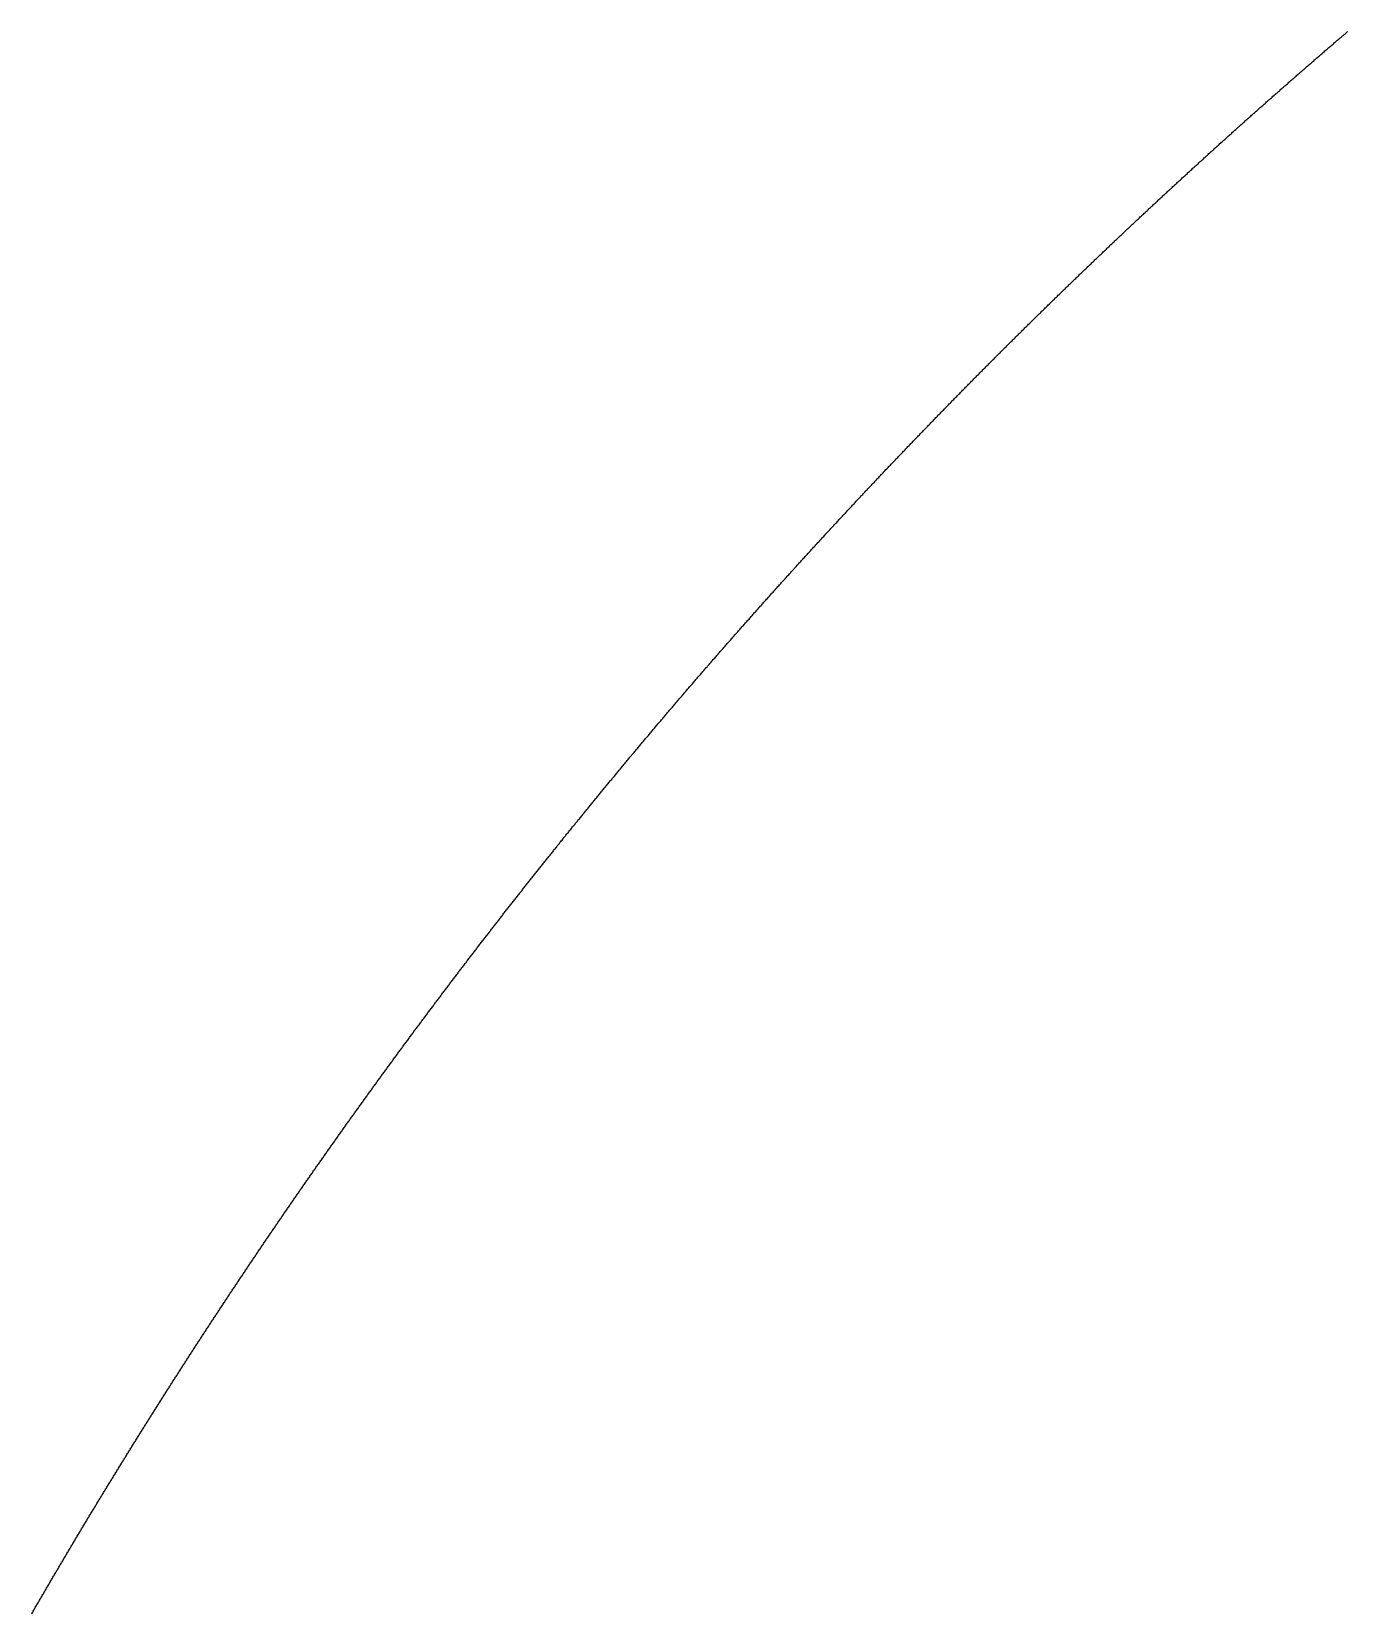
# Model space of a CAD drawing. Header units: metres. Extents: x -84 to 84, y -84 to 84.
# Drawn here: x -72.89 to -54.69, y 42.02 to 63.91 of the extents above; entities that cross this region are included whole.
import ezdxf

# ---------------------------------------------------------------- set-up
doc = ezdxf.new("R2010")
doc.units = ezdxf.units.M

msp = doc.modelspace()

# ---------------------------------------------------------------- linework, layer by layer
msp.add_lwpolyline([(-72.895, 42.013), (-72.888, 42.025), (-72.88, 42.038), (-72.873, 42.051), (-72.866, 42.064), (-72.858, 42.076), (-72.851, 42.089), (-72.844, 42.102), (-72.836, 42.114), (-72.829, 42.127), (-72.821, 42.14), (-72.814, 42.152), (-72.807, 42.165), (-72.799, 42.178), (-72.792, 42.191), (-72.785, 42.203), (-72.777, 42.216), (-72.77, 42.229), (-72.762, 42.241), (-72.755, 42.254), (-72.748, 42.267), (-72.74, 42.279), (-72.733, 42.292), (-72.726, 42.305), (-72.718, 42.318), (-72.711, 42.33), (-72.703, 42.343), (-72.696, 42.356), (-72.689, 42.368), (-72.681, 42.381), (-72.674, 42.394), (-72.666, 42.406), (-72.659, 42.419), (-72.652, 42.432), (-72.644, 42.444), (-72.637, 42.457), (-72.629, 42.47), (-72.622, 42.482), (-72.614, 42.495), (-72.607, 42.508), (-72.6, 42.52), (-72.592, 42.533), (-72.585, 42.546), (-72.577, 42.558), (-72.57, 42.571), (-72.562, 42.584), (-72.555, 42.596), (-72.547, 42.609), (-72.54, 42.622), (-72.533, 42.634), (-72.525, 42.647), (-72.518, 42.66), (-72.51, 42.672), (-72.503, 42.685), (-72.495, 42.698), (-72.488, 42.71), (-72.48, 42.723), (-72.473, 42.735), (-72.465, 42.748), (-72.458, 42.761), (-72.451, 42.773), (-72.443, 42.786), (-72.436, 42.799), (-72.428, 42.811), (-72.421, 42.824), (-72.413, 42.837), (-72.406, 42.849), (-72.398, 42.862), (-72.391, 42.874), (-72.383, 42.887), (-72.376, 42.9), (-72.368, 42.912), (-72.361, 42.925), (-72.353, 42.938), (-72.346, 42.95), (-72.338, 42.963), (-72.331, 42.975), (-72.323, 42.988), (-72.316, 43.001), (-72.308, 43.013), (-72.301, 43.026), (-72.293, 43.039), (-72.286, 43.051), (-72.278, 43.064), (-72.271, 43.076), (-72.263, 43.089), (-72.255, 43.102), (-72.248, 43.114), (-72.24, 43.127), (-72.233, 43.139), (-72.225, 43.152), (-72.218, 43.165), (-72.21, 43.177), (-72.203, 43.19), (-72.195, 43.202), (-72.188, 43.215), (-72.18, 43.228), (-72.173, 43.24), (-72.165, 43.253), (-72.157, 43.265), (-72.15, 43.278), (-72.142, 43.291), (-72.135, 43.303), (-72.127, 43.316), (-72.12, 43.328), (-72.112, 43.341), (-72.104, 43.353), (-72.097, 43.366), (-72.089, 43.379), (-72.082, 43.391), (-72.074, 43.404), (-72.067, 43.416), (-72.059, 43.429), (-72.051, 43.441), (-72.044, 43.454), (-72.036, 43.467), (-72.029, 43.479), (-72.021, 43.492), (-72.013, 43.504), (-72.006, 43.517), (-71.998, 43.529), (-71.991, 43.542), (-71.983, 43.555), (-71.975, 43.567), (-71.968, 43.58), (-71.96, 43.592), (-71.953, 43.605), (-71.945, 43.617), (-71.937, 43.63), (-71.93, 43.642), (-71.922, 43.655), (-71.914, 43.667), (-71.907, 43.68), (-71.899, 43.693), (-71.891, 43.705), (-71.884, 43.718), (-71.876, 43.73), (-71.869, 43.743), (-71.861, 43.755), (-71.853, 43.768), (-71.846, 43.78), (-71.838, 43.793), (-71.83, 43.805), (-71.823, 43.818), (-71.815, 43.83), (-71.807, 43.843), (-71.8, 43.856), (-71.792, 43.868), (-71.784, 43.881), (-71.777, 43.893), (-71.769, 43.906), (-71.761, 43.918), (-71.754, 43.931), (-71.746, 43.943), (-71.738, 43.956), (-71.731, 43.968), (-71.723, 43.981), (-71.715, 43.993), (-71.708, 44.006), (-71.7, 44.018), (-71.692, 44.031), (-71.685, 44.043), (-71.677, 44.056), (-71.669, 44.068), (-71.661, 44.081), (-71.654, 44.093), (-71.646, 44.106), (-71.638, 44.118), (-71.631, 44.131), (-71.623, 44.143), (-71.615, 44.156), (-71.607, 44.168), (-71.6, 44.181), (-71.592, 44.193), (-71.584, 44.206), (-71.577, 44.218), (-71.569, 44.231), (-71.561, 44.243), (-71.553, 44.256), (-71.546, 44.268), (-71.538, 44.281), (-71.53, 44.293), (-71.522, 44.306), (-71.515, 44.318), (-71.507, 44.331), (-71.499, 44.343), (-71.491, 44.355), (-71.484, 44.368), (-71.476, 44.38), (-71.468, 44.393), (-71.46, 44.405), (-71.453, 44.418), (-71.445, 44.43), (-71.437, 44.443), (-71.429, 44.455), (-71.422, 44.468), (-71.414, 44.48), (-71.406, 44.493), (-71.398, 44.505), (-71.391, 44.518), (-71.383, 44.53), (-71.375, 44.542), (-71.367, 44.555), (-71.359, 44.567), (-71.352, 44.58), (-71.344, 44.592), (-71.336, 44.605), (-71.328, 44.617), (-71.32, 44.63), (-71.313, 44.642), (-71.305, 44.654), (-71.297, 44.667), (-71.289, 44.679), (-71.281, 44.692), (-71.274, 44.704), (-71.266, 44.717), (-71.258, 44.729), (-71.25, 44.741), (-71.242, 44.754), (-71.235, 44.766), (-71.227, 44.779), (-71.219, 44.791), (-71.211, 44.804), (-71.203, 44.816), (-71.195, 44.828), (-71.188, 44.841), (-71.18, 44.853), (-71.172, 44.866), (-71.164, 44.878), (-71.156, 44.891), (-71.148, 44.903), (-71.141, 44.915), (-71.133, 44.928), (-71.125, 44.94), (-71.117, 44.953), (-71.109, 44.965), (-71.101, 44.977), (-71.093, 44.99), (-71.086, 45.002), (-71.078, 45.015), (-71.07, 45.027), (-71.062, 45.039), (-71.054, 45.052), (-71.046, 45.064), (-71.038, 45.077), (-71.031, 45.089), (-71.023, 45.101), (-71.015, 45.114), (-71.007, 45.126), (-70.999, 45.139), (-70.991, 45.151), (-70.983, 45.163), (-70.975, 45.176), (-70.967, 45.188), (-70.96, 45.2), (-70.952, 45.213), (-70.944, 45.225), (-70.936, 45.238), (-70.928, 45.25), (-70.92, 45.262), (-70.912, 45.275), (-70.904, 45.287), (-70.896, 45.299), (-70.888, 45.312), (-70.88, 45.324), (-70.873, 45.337), (-70.865, 45.349), (-70.857, 45.361), (-70.849, 45.374), (-70.841, 45.386), (-70.833, 45.398), (-70.825, 45.411), (-70.817, 45.423), (-70.809, 45.435), (-70.801, 45.448), (-70.793, 45.46), (-70.785, 45.472), (-70.777, 45.485), (-70.769, 45.497), (-70.761, 45.509), (-70.753, 45.522), (-70.746, 45.534), (-70.738, 45.547), (-70.73, 45.559), (-70.722, 45.571), (-70.714, 45.584), (-70.706, 45.596), (-70.698, 45.608), (-70.69, 45.621), (-70.682, 45.633), (-70.674, 45.645), (-70.666, 45.658), (-70.658, 45.67), (-70.65, 45.682), (-70.642, 45.695), (-70.634, 45.707), (-70.626, 45.719), (-70.618, 45.731), (-70.61, 45.744), (-70.602, 45.756), (-70.594, 45.768), (-70.586, 45.781), (-70.578, 45.793), (-70.57, 45.805), (-70.562, 45.818), (-70.554, 45.83), (-70.546, 45.842), (-70.538, 45.855), (-70.53, 45.867), (-70.522, 45.879), (-70.514, 45.892), (-70.506, 45.904), (-70.498, 45.916), (-70.49, 45.928), (-70.482, 45.941), (-70.474, 45.953), (-70.466, 45.965), (-70.458, 45.978), (-70.45, 45.99), (-70.442, 46.002), (-70.434, 46.014), (-70.426, 46.027), (-70.418, 46.039), (-70.41, 46.051), (-70.401, 46.064), (-70.393, 46.076), (-70.385, 46.088), (-70.377, 46.1), (-70.369, 46.113), (-70.361, 46.125), (-70.353, 46.137), (-70.345, 46.15), (-70.337, 46.162), (-70.329, 46.174), (-70.321, 46.186), (-70.313, 46.199), (-70.305, 46.211), (-70.297, 46.223), (-70.289, 46.235), (-70.281, 46.248), (-70.272, 46.26), (-70.264, 46.272), (-70.256, 46.284), (-70.248, 46.297), (-70.24, 46.309), (-70.232, 46.321), (-70.224, 46.333), (-70.216, 46.346), (-70.208, 46.358), (-70.2, 46.37), (-70.192, 46.382), (-70.183, 46.395), (-70.175, 46.407), (-70.167, 46.419), (-70.159, 46.431), (-70.151, 46.444), (-70.143, 46.456), (-70.135, 46.468), (-70.127, 46.48), (-70.119, 46.493), (-70.11, 46.505), (-70.102, 46.517), (-70.094, 46.529), (-70.086, 46.541), (-70.078, 46.554), (-70.07, 46.566), (-70.062, 46.578), (-70.053, 46.59), (-70.045, 46.603), (-70.037, 46.615), (-70.029, 46.627), (-70.021, 46.639), (-70.013, 46.651), (-70.005, 46.664), (-69.996, 46.676), (-69.988, 46.688), (-69.98, 46.7), (-69.972, 46.713), (-69.964, 46.725), (-69.956, 46.737), (-69.947, 46.749), (-69.939, 46.761), (-69.931, 46.774), (-69.923, 46.786), (-69.915, 46.798), (-69.907, 46.81), (-69.898, 46.822), (-69.89, 46.835), (-69.882, 46.847), (-69.874, 46.859), (-69.866, 46.871), (-69.858, 46.883), (-69.849, 46.895), (-69.841, 46.908), (-69.833, 46.92), (-69.825, 46.932), (-69.817, 46.944), (-69.808, 46.956), (-69.8, 46.969), (-69.792, 46.981), (-69.784, 46.993), (-69.776, 47.005), (-69.767, 47.017), (-69.759, 47.029), (-69.751, 47.042), (-69.743, 47.054), (-69.734, 47.066), (-69.726, 47.078), (-69.718, 47.09), (-69.71, 47.102), (-69.702, 47.115), (-69.693, 47.127), (-69.685, 47.139), (-69.677, 47.151), (-69.669, 47.163), (-69.66, 47.175), (-69.652, 47.188), (-69.644, 47.2), (-69.636, 47.212), (-69.627, 47.224), (-69.619, 47.236), (-69.611, 47.248), (-69.603, 47.26), (-69.594, 47.273), (-69.586, 47.285), (-69.578, 47.297), (-69.57, 47.309), (-69.561, 47.321), (-69.553, 47.333), (-69.545, 47.345), (-69.537, 47.357), (-69.528, 47.37), (-69.52, 47.382), (-69.512, 47.394), (-69.503, 47.406), (-69.495, 47.418), (-69.487, 47.43), (-69.479, 47.442), (-69.47, 47.454), (-69.462, 47.467), (-69.454, 47.479), (-69.445, 47.491), (-69.437, 47.503), (-69.429, 47.515), (-69.42, 47.527), (-69.412, 47.539), (-69.404, 47.551), (-69.396, 47.563), (-69.387, 47.576), (-69.379, 47.588), (-69.371, 47.6), (-69.362, 47.612), (-69.354, 47.624), (-69.346, 47.636), (-69.337, 47.648), (-69.329, 47.66), (-69.321, 47.672), (-69.312, 47.684), (-69.304, 47.697), (-69.296, 47.709), (-69.287, 47.721), (-69.279, 47.733), (-69.271, 47.745), (-69.262, 47.757), (-69.254, 47.769), (-69.246, 47.781), (-69.237, 47.793), (-69.229, 47.805), (-69.221, 47.817), (-69.212, 47.829), (-69.204, 47.842), (-69.196, 47.854), (-69.187, 47.866), (-69.179, 47.878), (-69.17, 47.89), (-69.162, 47.902), (-69.154, 47.914), (-69.145, 47.926), (-69.137, 47.938), (-69.129, 47.95), (-69.12, 47.962), (-69.112, 47.974), (-69.103, 47.986), (-69.095, 47.998), (-69.087, 48.01), (-69.078, 48.022), (-69.07, 48.035), (-69.062, 48.047), (-69.053, 48.059), (-69.045, 48.071), (-69.036, 48.083), (-69.028, 48.095), (-69.02, 48.107), (-69.011, 48.119), (-69.003, 48.131), (-68.994, 48.143), (-68.986, 48.155), (-68.977, 48.167), (-68.969, 48.179), (-68.961, 48.191), (-68.952, 48.203), (-68.944, 48.215), (-68.935, 48.227), (-68.927, 48.239), (-68.919, 48.251), (-68.91, 48.263), (-68.902, 48.275), (-68.893, 48.287), (-68.885, 48.299), (-68.876, 48.311), (-68.868, 48.323), (-68.859, 48.335), (-68.851, 48.347), (-68.843, 48.359), (-68.834, 48.371), (-68.826, 48.383), (-68.817, 48.395), (-68.809, 48.407), (-68.8, 48.419), (-68.792, 48.431), (-68.783, 48.443), (-68.775, 48.455), (-68.766, 48.467), (-68.758, 48.479), (-68.75, 48.491), (-68.741, 48.503), (-68.733, 48.515), (-68.724, 48.527), (-68.716, 48.539), (-68.707, 48.551), (-68.699, 48.563), (-68.69, 48.575), (-68.682, 48.587), (-68.673, 48.599), (-68.665, 48.611), (-68.656, 48.623), (-68.648, 48.635), (-68.639, 48.647), (-68.631, 48.659), (-68.622, 48.671), (-68.614, 48.683), (-68.605, 48.695), (-68.597, 48.707), (-68.588, 48.719), (-68.58, 48.731), (-68.571, 48.743), (-68.563, 48.755), (-68.554, 48.767), (-68.546, 48.779), (-68.537, 48.791), (-68.529, 48.803), (-68.52, 48.815), (-68.512, 48.827), (-68.503, 48.838), (-68.494, 48.85), (-68.486, 48.862), (-68.477, 48.874), (-68.469, 48.886), (-68.46, 48.898), (-68.452, 48.91), (-68.443, 48.922), (-68.435, 48.934), (-68.426, 48.946), (-68.418, 48.958), (-68.409, 48.97), (-68.4, 48.982), (-68.392, 48.994), (-68.383, 49.006), (-68.375, 49.018), (-68.366, 49.029), (-68.358, 49.041), (-68.349, 49.053), (-68.341, 49.065), (-68.332, 49.077), (-68.323, 49.089), (-68.315, 49.101), (-68.306, 49.113), (-68.298, 49.125), (-68.289, 49.137), (-68.28, 49.149), (-68.272, 49.161), (-68.263, 49.172), (-68.255, 49.184), (-68.246, 49.196), (-68.238, 49.208), (-68.229, 49.22), (-68.22, 49.232), (-68.212, 49.244), (-68.203, 49.256), (-68.195, 49.268), (-68.186, 49.28), (-68.177, 49.292), (-68.169, 49.303), (-68.16, 49.315), (-68.151, 49.327), (-68.143, 49.339), (-68.134, 49.351), (-68.126, 49.363), (-68.117, 49.375), (-68.108, 49.387), (-68.1, 49.398), (-68.091, 49.41), (-68.082, 49.422), (-68.074, 49.434), (-68.065, 49.446), (-68.057, 49.458), (-68.048, 49.47), (-68.039, 49.482), (-68.031, 49.493), (-68.022, 49.505), (-68.013, 49.517), (-68.005, 49.529), (-67.996, 49.541), (-67.987, 49.553), (-67.979, 49.565), (-67.97, 49.577), (-67.961, 49.588), (-67.953, 49.6), (-67.944, 49.612), (-67.935, 49.624), (-67.927, 49.636), (-67.918, 49.648), (-67.909, 49.659), (-67.901, 49.671), (-67.892, 49.683), (-67.883, 49.695), (-67.875, 49.707), (-67.866, 49.719), (-67.857, 49.731), (-67.849, 49.742), (-67.84, 49.754), (-67.831, 49.766), (-67.823, 49.778), (-67.814, 49.79), (-67.805, 49.802), (-67.796, 49.813), (-67.788, 49.825), (-67.779, 49.837), (-67.77, 49.849), (-67.762, 49.861), (-67.753, 49.872), (-67.744, 49.884), (-67.736, 49.896), (-67.727, 49.908), (-67.718, 49.92), (-67.709, 49.932), (-67.701, 49.943), (-67.692, 49.955), (-67.683, 49.967), (-67.674, 49.979), (-67.666, 49.991), (-67.657, 50.002), (-67.648, 50.014), (-67.64, 50.026), (-67.631, 50.038), (-67.622, 50.05), (-67.613, 50.061), (-67.605, 50.073), (-67.596, 50.085), (-67.587, 50.097), (-67.578, 50.109), (-67.57, 50.12), (-67.561, 50.132), (-67.552, 50.144), (-67.543, 50.156), (-67.534, 50.167), (-67.526, 50.179), (-67.517, 50.191), (-67.508, 50.203), (-67.499, 50.215), (-67.491, 50.226), (-67.482, 50.238), (-67.473, 50.25), (-67.464, 50.262), (-67.456, 50.273), (-67.447, 50.285), (-67.438, 50.297), (-67.429, 50.309), (-67.42, 50.32), (-67.412, 50.332), (-67.403, 50.344), (-67.394, 50.356), (-67.385, 50.368), (-67.376, 50.379), (-67.368, 50.391), (-67.359, 50.403), (-67.35, 50.415), (-67.341, 50.426), (-67.332, 50.438), (-67.324, 50.45), (-67.315, 50.461), (-67.306, 50.473), (-67.297, 50.485), (-67.288, 50.497), (-67.28, 50.508), (-67.271, 50.52), (-67.262, 50.532), (-67.253, 50.544), (-67.244, 50.555), (-67.235, 50.567), (-67.227, 50.579), (-67.218, 50.591), (-67.209, 50.602), (-67.2, 50.614), (-67.191, 50.626), (-67.182, 50.637), (-67.173, 50.649), (-67.165, 50.661), (-67.156, 50.673), (-67.147, 50.684), (-67.138, 50.696), (-67.129, 50.708), (-67.12, 50.719), (-67.112, 50.731), (-67.103, 50.743), (-67.094, 50.755), (-67.085, 50.766), (-67.076, 50.778), (-67.067, 50.79), (-67.058, 50.801), (-67.049, 50.813), (-67.041, 50.825), (-67.032, 50.836), (-67.023, 50.848), (-67.014, 50.86), (-67.005, 50.872), (-66.996, 50.883), (-66.987, 50.895), (-66.978, 50.907), (-66.969, 50.918), (-66.961, 50.93), (-66.952, 50.942), (-66.943, 50.953), (-66.934, 50.965), (-66.925, 50.977), (-66.916, 50.988), (-66.907, 51), (-66.898, 51.012), (-66.889, 51.023), (-66.88, 51.035), (-66.872, 51.047), (-66.863, 51.058), (-66.854, 51.07), (-66.845, 51.082), (-66.836, 51.093), (-66.827, 51.105), (-66.818, 51.117), (-66.809, 51.128), (-66.8, 51.14), (-66.791, 51.152), (-66.782, 51.163), (-66.773, 51.175), (-66.764, 51.187), (-66.755, 51.198), (-66.746, 51.21), (-66.738, 51.221), (-66.729, 51.233), (-66.72, 51.245), (-66.711, 51.256), (-66.702, 51.268), (-66.693, 51.28), (-66.684, 51.291), (-66.675, 51.303), (-66.666, 51.315), (-66.657, 51.326), (-66.648, 51.338), (-66.639, 51.349), (-66.63, 51.361), (-66.621, 51.373), (-66.612, 51.384), (-66.603, 51.396), (-66.594, 51.408), (-66.585, 51.419), (-66.576, 51.431), (-66.567, 51.442), (-66.558, 51.454), (-66.549, 51.466), (-66.54, 51.477), (-66.531, 51.489), (-66.522, 51.5), (-66.513, 51.512), (-66.504, 51.524), (-66.495, 51.535), (-66.486, 51.547), (-66.477, 51.558), (-66.468, 51.57), (-66.459, 51.582), (-66.45, 51.593), (-66.441, 51.605), (-66.432, 51.616), (-66.423, 51.628), (-66.414, 51.64), (-66.405, 51.651), (-66.396, 51.663), (-66.387, 51.674), (-66.378, 51.686), (-66.369, 51.697), (-66.36, 51.709), (-66.351, 51.721), (-66.342, 51.732), (-66.333, 51.744), (-66.324, 51.755), (-66.315, 51.767), (-66.306, 51.778), (-66.297, 51.79), (-66.288, 51.802), (-66.279, 51.813), (-66.27, 51.825), (-66.261, 51.836), (-66.251, 51.848), (-66.242, 51.859), (-66.233, 51.871), (-66.224, 51.883), (-66.215, 51.894), (-66.206, 51.906), (-66.197, 51.917), (-66.188, 51.929), (-66.179, 51.94), (-66.17, 51.952), (-66.161, 51.963), (-66.152, 51.975), (-66.143, 51.986), (-66.134, 51.998), (-66.124, 52.009), (-66.115, 52.021), (-66.106, 52.033), (-66.097, 52.044), (-66.088, 52.056), (-66.079, 52.067), (-66.07, 52.079), (-66.061, 52.09), (-66.052, 52.102), (-66.043, 52.113), (-66.034, 52.125), (-66.024, 52.136), (-66.015, 52.148), (-66.006, 52.159), (-65.997, 52.171), (-65.988, 52.182), (-65.979, 52.194), (-65.97, 52.205), (-65.961, 52.217), (-65.951, 52.228), (-65.942, 52.24), (-65.933, 52.251), (-65.924, 52.263), (-65.915, 52.274), (-65.906, 52.286), (-65.897, 52.297), (-65.888, 52.309), (-65.878, 52.32), (-65.869, 52.332), (-65.86, 52.343), (-65.851, 52.355), (-65.842, 52.366), (-65.833, 52.378), (-65.824, 52.389), (-65.814, 52.401), (-65.805, 52.412), (-65.796, 52.424), (-65.787, 52.435), (-65.778, 52.447), (-65.769, 52.458), (-65.759, 52.47), (-65.75, 52.481), (-65.741, 52.493), (-65.732, 52.504), (-65.723, 52.515), (-65.714, 52.527), (-65.704, 52.538), (-65.695, 52.55), (-65.686, 52.561), (-65.677, 52.573), (-65.668, 52.584), (-65.659, 52.596), (-65.649, 52.607), (-65.64, 52.619), (-65.631, 52.63), (-65.622, 52.641), (-65.613, 52.653), (-65.603, 52.664), (-65.594, 52.676), (-65.585, 52.687), (-65.576, 52.699), (-65.567, 52.71), (-65.557, 52.722), (-65.548, 52.733), (-65.539, 52.744), (-65.53, 52.756), (-65.521, 52.767), (-65.511, 52.779), (-65.502, 52.79), (-65.493, 52.802), (-65.484, 52.813), (-65.474, 52.824), (-65.465, 52.836), (-65.456, 52.847), (-65.447, 52.859), (-65.437, 52.87), (-65.428, 52.882), (-65.419, 52.893), (-65.41, 52.904), (-65.401, 52.916), (-65.391, 52.927), (-65.382, 52.939), (-65.373, 52.95), (-65.364, 52.961), (-65.354, 52.973), (-65.345, 52.984), (-65.336, 52.996), (-65.327, 53.007), (-65.317, 53.018), (-65.308, 53.03), (-65.299, 53.041), (-65.289, 53.053), (-65.28, 53.064), (-65.271, 53.075), (-65.262, 53.087), (-65.252, 53.098), (-65.243, 53.109), (-65.234, 53.121), (-65.225, 53.132), (-65.215, 53.144), (-65.206, 53.155), (-65.197, 53.166), (-65.187, 53.178), (-65.178, 53.189), (-65.169, 53.2), (-65.16, 53.212), (-65.15, 53.223), (-65.141, 53.235), (-65.132, 53.246), (-65.122, 53.257), (-65.113, 53.269), (-65.104, 53.28), (-65.094, 53.291), (-65.085, 53.303), (-65.076, 53.314), (-65.067, 53.325), (-65.057, 53.337), (-65.048, 53.348), (-65.039, 53.359), (-65.029, 53.371), (-65.02, 53.382), (-65.011, 53.393), (-65.001, 53.405), (-64.992, 53.416), (-64.983, 53.427), (-64.973, 53.439), (-64.964, 53.45), (-64.955, 53.461), (-64.945, 53.473), (-64.936, 53.484), (-64.927, 53.495), (-64.917, 53.507), (-64.908, 53.518), (-64.899, 53.529), (-64.889, 53.541), (-64.88, 53.552), (-64.87, 53.563), (-64.861, 53.575), (-64.852, 53.586), (-64.842, 53.597), (-64.833, 53.609), (-64.824, 53.62), (-64.814, 53.631), (-64.805, 53.643), (-64.796, 53.654), (-64.786, 53.665), (-64.777, 53.676), (-64.767, 53.688), (-64.758, 53.699), (-64.749, 53.71), (-64.739, 53.722), (-64.73, 53.733), (-64.721, 53.744), (-64.711, 53.755), (-64.702, 53.767), (-64.692, 53.778), (-64.683, 53.789), (-64.674, 53.801), (-64.664, 53.812), (-64.655, 53.823), (-64.645, 53.834), (-64.636, 53.846), (-64.627, 53.857), (-64.617, 53.868), (-64.608, 53.88), (-64.598, 53.891), (-64.589, 53.902), (-64.58, 53.913), (-64.57, 53.925), (-64.561, 53.936), (-64.551, 53.947), (-64.542, 53.958), (-64.532, 53.97), (-64.523, 53.981), (-64.514, 53.992), (-64.504, 54.003), (-64.495, 54.015), (-64.485, 54.026), (-64.476, 54.037), (-64.466, 54.048), (-64.457, 54.06), (-64.448, 54.071), (-64.438, 54.082), (-64.429, 54.093), (-64.419, 54.105), (-64.41, 54.116), (-64.4, 54.127), (-64.391, 54.138), (-64.381, 54.15), (-64.372, 54.161), (-64.362, 54.172), (-64.353, 54.183), (-64.344, 54.194), (-64.334, 54.206), (-64.325, 54.217), (-64.315, 54.228), (-64.306, 54.239), (-64.296, 54.251), (-64.287, 54.262), (-64.277, 54.273), (-64.268, 54.284), (-64.258, 54.295), (-64.249, 54.307), (-64.239, 54.318), (-64.23, 54.329), (-64.22, 54.34), (-64.211, 54.351), (-64.201, 54.363), (-64.192, 54.374), (-64.182, 54.385), (-64.173, 54.396), (-64.163, 54.407), (-64.154, 54.419), (-64.144, 54.43), (-64.135, 54.441), (-64.125, 54.452), (-64.116, 54.463), (-64.106, 54.475), (-64.097, 54.486), (-64.087, 54.497), (-64.078, 54.508), (-64.068, 54.519), (-64.059, 54.53), (-64.049, 54.542), (-64.04, 54.553), (-64.03, 54.564), (-64.021, 54.575), (-64.011, 54.586), (-64.001, 54.597), (-63.992, 54.609), (-63.982, 54.62), (-63.973, 54.631), (-63.963, 54.642), (-63.954, 54.653), (-63.944, 54.664), (-63.935, 54.676), (-63.925, 54.687), (-63.916, 54.698), (-63.906, 54.709), (-63.896, 54.72), (-63.887, 54.731), (-63.877, 54.742), (-63.868, 54.754), (-63.858, 54.765), (-63.849, 54.776), (-63.839, 54.787), (-63.83, 54.798), (-63.82, 54.809), (-63.81, 54.82), (-63.801, 54.831), (-63.791, 54.843), (-63.782, 54.854), (-63.772, 54.865), (-63.762, 54.876), (-63.753, 54.887), (-63.743, 54.898), (-63.734, 54.909), (-63.724, 54.92), (-63.715, 54.932), (-63.705, 54.943), (-63.695, 54.954), (-63.686, 54.965), (-63.676, 54.976), (-63.667, 54.987), (-63.657, 54.998), (-63.647, 55.009), (-63.638, 55.02), (-63.628, 55.032), (-63.618, 55.043), (-63.609, 55.054), (-63.599, 55.065), (-63.59, 55.076), (-63.58, 55.087), (-63.57, 55.098), (-63.561, 55.109), (-63.551, 55.12), (-63.542, 55.131), (-63.532, 55.142), (-63.522, 55.154), (-63.513, 55.165), (-63.503, 55.176), (-63.493, 55.187), (-63.484, 55.198), (-63.474, 55.209), (-63.464, 55.22), (-63.455, 55.231), (-63.445, 55.242), (-63.435, 55.253), (-63.426, 55.264), (-63.416, 55.275), (-63.407, 55.286), (-63.397, 55.297), (-63.387, 55.308), (-63.378, 55.32), (-63.368, 55.331), (-63.358, 55.342), (-63.349, 55.353), (-63.339, 55.364), (-63.329, 55.375), (-63.32, 55.386), (-63.31, 55.397), (-63.3, 55.408), (-63.291, 55.419), (-63.281, 55.43), (-63.271, 55.441), (-63.261, 55.452), (-63.252, 55.463), (-63.242, 55.474), (-63.232, 55.485), (-63.223, 55.496), (-63.213, 55.507), (-63.203, 55.518), (-63.194, 55.529), (-63.184, 55.54), (-63.174, 55.551), (-63.165, 55.562), (-63.155, 55.573), (-63.145, 55.584), (-63.135, 55.595), (-63.126, 55.606), (-63.116, 55.617), (-63.106, 55.628), (-63.097, 55.639), (-63.087, 55.65), (-63.077, 55.661), (-63.067, 55.672), (-63.058, 55.683), (-63.048, 55.694), (-63.038, 55.705), (-63.028, 55.716), (-63.019, 55.727), (-63.009, 55.738), (-62.999, 55.749), (-62.99, 55.76), (-62.98, 55.771), (-62.97, 55.782), (-62.96, 55.793), (-62.951, 55.804), (-62.941, 55.815), (-62.931, 55.826), (-62.921, 55.837), (-62.912, 55.848), (-62.902, 55.859), (-62.892, 55.87), (-62.882, 55.881), (-62.873, 55.892), (-62.863, 55.903), (-62.853, 55.914), (-62.843, 55.925), (-62.833, 55.936), (-62.824, 55.947), (-62.814, 55.958), (-62.804, 55.969), (-62.794, 55.98), (-62.785, 55.991), (-62.775, 56.002), (-62.765, 56.013), (-62.755, 56.024), (-62.745, 56.035), (-62.736, 56.045), (-62.726, 56.056), (-62.716, 56.067), (-62.706, 56.078), (-62.697, 56.089), (-62.687, 56.1), (-62.677, 56.111), (-62.667, 56.122), (-62.657, 56.133), (-62.648, 56.144), (-62.638, 56.155), (-62.628, 56.166), (-62.618, 56.177), (-62.608, 56.188), (-62.598, 56.198), (-62.589, 56.209), (-62.579, 56.22), (-62.569, 56.231), (-62.559, 56.242), (-62.549, 56.253), (-62.54, 56.264), (-62.53, 56.275), (-62.52, 56.286), (-62.51, 56.297), (-62.5, 56.308), (-62.49, 56.318), (-62.481, 56.329), (-62.471, 56.34), (-62.461, 56.351), (-62.451, 56.362), (-62.441, 56.373), (-62.431, 56.384), (-62.421, 56.395), (-62.412, 56.406), (-62.402, 56.417), (-62.392, 56.427), (-62.382, 56.438), (-62.372, 56.449), (-62.362, 56.46), (-62.352, 56.471), (-62.343, 56.482), (-62.333, 56.493), (-62.323, 56.504), (-62.313, 56.514), (-62.303, 56.525), (-62.293, 56.536), (-62.283, 56.547), (-62.274, 56.558), (-62.264, 56.569), (-62.254, 56.58), (-62.244, 56.59), (-62.234, 56.601), (-62.224, 56.612), (-62.214, 56.623), (-62.204, 56.634), (-62.194, 56.645), (-62.185, 56.656), (-62.175, 56.666), (-62.165, 56.677), (-62.155, 56.688), (-62.145, 56.699), (-62.135, 56.71), (-62.125, 56.721), (-62.115, 56.731), (-62.105, 56.742), (-62.095, 56.753), (-62.086, 56.764), (-62.076, 56.775), (-62.066, 56.786), (-62.056, 56.796), (-62.046, 56.807), (-62.036, 56.818), (-62.026, 56.829), (-62.016, 56.84), (-62.006, 56.851), (-61.996, 56.861), (-61.986, 56.872), (-61.976, 56.883), (-61.966, 56.894), (-61.956, 56.905), (-61.947, 56.915), (-61.937, 56.926), (-61.927, 56.937), (-61.917, 56.948), (-61.907, 56.959), (-61.897, 56.969), (-61.887, 56.98), (-61.877, 56.991), (-61.867, 57.002), (-61.857, 57.013), (-61.847, 57.023), (-61.837, 57.034), (-61.827, 57.045), (-61.817, 57.056), (-61.807, 57.066), (-61.797, 57.077), (-61.787, 57.088), (-61.777, 57.099), (-61.767, 57.11), (-61.757, 57.12), (-61.747, 57.131), (-61.737, 57.142), (-61.727, 57.153), (-61.717, 57.163), (-61.707, 57.174), (-61.697, 57.185), (-61.687, 57.196), (-61.677, 57.206), (-61.667, 57.217), (-61.657, 57.228), (-61.647, 57.239), (-61.637, 57.249), (-61.627, 57.26), (-61.617, 57.271), (-61.607, 57.282), (-61.597, 57.292), (-61.587, 57.303), (-61.577, 57.314), (-61.567, 57.325), (-61.557, 57.335), (-61.547, 57.346), (-61.537, 57.357), (-61.527, 57.368), (-61.517, 57.378), (-61.507, 57.389), (-61.497, 57.4), (-61.487, 57.411), (-61.477, 57.421), (-61.467, 57.432), (-61.457, 57.443), (-61.447, 57.453), (-61.437, 57.464), (-61.427, 57.475), (-61.417, 57.486), (-61.407, 57.496), (-61.397, 57.507), (-61.387, 57.518), (-61.377, 57.528), (-61.367, 57.539), (-61.357, 57.55), (-61.347, 57.561), (-61.337, 57.571), (-61.327, 57.582), (-61.317, 57.593), (-61.307, 57.603), (-61.296, 57.614), (-61.286, 57.625), (-61.276, 57.635), (-61.266, 57.646), (-61.256, 57.657), (-61.246, 57.667), (-61.236, 57.678), (-61.226, 57.689), (-61.216, 57.699), (-61.206, 57.71), (-61.196, 57.721), (-61.186, 57.732), (-61.176, 57.742), (-61.165, 57.753), (-61.155, 57.764), (-61.145, 57.774), (-61.135, 57.785), (-61.125, 57.796), (-61.115, 57.806), (-61.105, 57.817), (-61.095, 57.827), (-61.085, 57.838), (-61.075, 57.849), (-61.065, 57.859), (-61.054, 57.87), (-61.044, 57.881), (-61.034, 57.891), (-61.024, 57.902), (-61.014, 57.913), (-61.004, 57.923), (-60.994, 57.934), (-60.984, 57.945), (-60.974, 57.955), (-60.963, 57.966), (-60.953, 57.976), (-60.943, 57.987), (-60.933, 57.998), (-60.923, 58.008), (-60.913, 58.019), (-60.903, 58.03), (-60.892, 58.04), (-60.882, 58.051), (-60.872, 58.061), (-60.862, 58.072), (-60.852, 58.083), (-60.842, 58.093), (-60.832, 58.104), (-60.821, 58.115), (-60.811, 58.125), (-60.801, 58.136), (-60.791, 58.146), (-60.781, 58.157), (-60.771, 58.168), (-60.761, 58.178), (-60.75, 58.189), (-60.74, 58.199), (-60.73, 58.21), (-60.72, 58.221), (-60.71, 58.231), (-60.7, 58.242), (-60.689, 58.252), (-60.679, 58.263), (-60.669, 58.273), (-60.659, 58.284), (-60.649, 58.295), (-60.639, 58.305), (-60.628, 58.316), (-60.618, 58.326), (-60.608, 58.337), (-60.598, 58.348), (-60.588, 58.358), (-60.577, 58.369), (-60.567, 58.379), (-60.557, 58.39), (-60.547, 58.4), (-60.537, 58.411), (-60.526, 58.421), (-60.516, 58.432), (-60.506, 58.443), (-60.496, 58.453), (-60.486, 58.464), (-60.475, 58.474), (-60.465, 58.485), (-60.455, 58.495), (-60.445, 58.506), (-60.434, 58.516), (-60.424, 58.527), (-60.414, 58.537), (-60.404, 58.548), (-60.394, 58.559), (-60.383, 58.569), (-60.373, 58.58), (-60.363, 58.59), (-60.353, 58.601), (-60.342, 58.611), (-60.332, 58.622), (-60.322, 58.632), (-60.312, 58.643), (-60.301, 58.653), (-60.291, 58.664), (-60.281, 58.674), (-60.271, 58.685), (-60.26, 58.695), (-60.25, 58.706), (-60.24, 58.716), (-60.23, 58.727), (-60.219, 58.737), (-60.209, 58.748), (-60.199, 58.758), (-60.189, 58.769), (-60.178, 58.779), (-60.168, 58.79), (-60.158, 58.8), (-60.148, 58.811), (-60.137, 58.821), (-60.127, 58.832), (-60.117, 58.842), (-60.107, 58.853), (-60.096, 58.863), (-60.086, 58.874), (-60.076, 58.884), (-60.065, 58.895), (-60.055, 58.905), (-60.045, 58.916), (-60.035, 58.926), (-60.024, 58.937), (-60.014, 58.947), (-60.004, 58.958), (-59.993, 58.968), (-59.983, 58.978), (-59.973, 58.989), (-59.962, 58.999), (-59.952, 59.01), (-59.942, 59.02), (-59.932, 59.031), (-59.921, 59.041), (-59.911, 59.052), (-59.901, 59.062), (-59.89, 59.073), (-59.88, 59.083), (-59.87, 59.093), (-59.859, 59.104), (-59.849, 59.114), (-59.839, 59.125), (-59.828, 59.135), (-59.818, 59.146), (-59.808, 59.156), (-59.797, 59.166), (-59.787, 59.177), (-59.777, 59.187), (-59.766, 59.198), (-59.756, 59.208), (-59.746, 59.219), (-59.735, 59.229), (-59.725, 59.239), (-59.715, 59.25), (-59.704, 59.26), (-59.694, 59.271), (-59.684, 59.281), (-59.673, 59.291), (-59.663, 59.302), (-59.653, 59.312), (-59.642, 59.323), (-59.632, 59.333), (-59.621, 59.344), (-59.611, 59.354), (-59.601, 59.364), (-59.59, 59.375), (-59.58, 59.385), (-59.57, 59.395), (-59.559, 59.406), (-59.549, 59.416), (-59.538, 59.427), (-59.528, 59.437), (-59.518, 59.447), (-59.507, 59.458), (-59.497, 59.468), (-59.487, 59.479), (-59.476, 59.489), (-59.466, 59.499), (-59.455, 59.51), (-59.445, 59.52), (-59.435, 59.53), (-59.424, 59.541), (-59.414, 59.551), (-59.403, 59.561), (-59.393, 59.572), (-59.383, 59.582), (-59.372, 59.593), (-59.362, 59.603), (-59.351, 59.613), (-59.341, 59.624), (-59.331, 59.634), (-59.32, 59.644), (-59.31, 59.655), (-59.299, 59.665), (-59.289, 59.675), (-59.278, 59.686), (-59.268, 59.696), (-59.258, 59.706), (-59.247, 59.717), (-59.237, 59.727), (-59.226, 59.737), (-59.216, 59.748), (-59.205, 59.758), (-59.195, 59.768), (-59.185, 59.779), (-59.174, 59.789), (-59.164, 59.799), (-59.153, 59.81), (-59.143, 59.82), (-59.132, 59.83), (-59.122, 59.841), (-59.111, 59.851), (-59.101, 59.861), (-59.091, 59.871), (-59.08, 59.882), (-59.07, 59.892), (-59.059, 59.902), (-59.049, 59.913), (-59.038, 59.923), (-59.028, 59.933), (-59.017, 59.944), (-59.007, 59.954), (-58.996, 59.964), (-58.986, 59.974), (-58.975, 59.985), (-58.965, 59.995), (-58.954, 60.005), (-58.944, 60.016), (-58.934, 60.026), (-58.923, 60.036), (-58.913, 60.046), (-58.902, 60.057), (-58.892, 60.067), (-58.881, 60.077), (-58.871, 60.088), (-58.86, 60.098), (-58.85, 60.108), (-58.839, 60.118), (-58.829, 60.129), (-58.818, 60.139), (-58.808, 60.149), (-58.797, 60.159), (-58.787, 60.17), (-58.776, 60.18), (-58.766, 60.19), (-58.755, 60.2), (-58.745, 60.211), (-58.734, 60.221), (-58.724, 60.231), (-58.713, 60.241), (-58.702, 60.252), (-58.692, 60.262), (-58.681, 60.272), (-58.671, 60.282), (-58.66, 60.292), (-58.65, 60.303), (-58.639, 60.313), (-58.629, 60.323), (-58.618, 60.333), (-58.608, 60.344), (-58.597, 60.354), (-58.587, 60.364), (-58.576, 60.374), (-58.566, 60.385), (-58.555, 60.395), (-58.544, 60.405), (-58.534, 60.415), (-58.523, 60.425), (-58.513, 60.436), (-58.502, 60.446), (-58.492, 60.456), (-58.481, 60.466), (-58.471, 60.476), (-58.46, 60.487), (-58.449, 60.497), (-58.439, 60.507), (-58.428, 60.517), (-58.418, 60.527), (-58.407, 60.538), (-58.397, 60.548), (-58.386, 60.558), (-58.375, 60.568), (-58.365, 60.578), (-58.354, 60.588), (-58.344, 60.599), (-58.333, 60.609), (-58.323, 60.619), (-58.312, 60.629), (-58.301, 60.639), (-58.291, 60.649), (-58.28, 60.66), (-58.27, 60.67), (-58.259, 60.68), (-58.248, 60.69), (-58.238, 60.7), (-58.227, 60.71), (-58.217, 60.721), (-58.206, 60.731), (-58.195, 60.741), (-58.185, 60.751), (-58.174, 60.761), (-58.164, 60.771), (-58.153, 60.781), (-58.142, 60.792), (-58.132, 60.802), (-58.121, 60.812), (-58.11, 60.822), (-58.1, 60.832), (-58.089, 60.842), (-58.079, 60.852), (-58.068, 60.863), (-58.057, 60.873), (-58.047, 60.883), (-58.036, 60.893), (-58.025, 60.903), (-58.015, 60.913), (-58.004, 60.923), (-57.993, 60.933), (-57.983, 60.943), (-57.972, 60.954), (-57.962, 60.964), (-57.951, 60.974), (-57.94, 60.984), (-57.93, 60.994), (-57.919, 61.004), (-57.908, 61.014), (-57.898, 61.024), (-57.887, 61.034), (-57.876, 61.045), (-57.866, 61.055), (-57.855, 61.065), (-57.844, 61.075), (-57.834, 61.085), (-57.823, 61.095), (-57.812, 61.105), (-57.802, 61.115), (-57.791, 61.125), (-57.78, 61.135), (-57.77, 61.145), (-57.759, 61.155), (-57.748, 61.166), (-57.738, 61.176), (-57.727, 61.186), (-57.716, 61.196), (-57.706, 61.206), (-57.695, 61.216), (-57.684, 61.226), (-57.673, 61.236), (-57.663, 61.246), (-57.652, 61.256), (-57.641, 61.266), (-57.631, 61.276), (-57.62, 61.286), (-57.609, 61.296), (-57.599, 61.306), (-57.588, 61.316), (-57.577, 61.326), (-57.566, 61.336), (-57.556, 61.347), (-57.545, 61.357), (-57.534, 61.367), (-57.524, 61.377), (-57.513, 61.387), (-57.502, 61.397), (-57.491, 61.407), (-57.481, 61.417), (-57.47, 61.427), (-57.459, 61.437), (-57.449, 61.447), (-57.438, 61.457), (-57.427, 61.467), (-57.416, 61.477), (-57.406, 61.487), (-57.395, 61.497), (-57.384, 61.507), (-57.373, 61.517), (-57.363, 61.527), (-57.352, 61.537), (-57.341, 61.547), (-57.33, 61.557), (-57.32, 61.567), (-57.309, 61.577), (-57.298, 61.587), (-57.287, 61.597), (-57.277, 61.607), (-57.266, 61.617), (-57.255, 61.627), (-57.244, 61.637), (-57.234, 61.647), (-57.223, 61.657), (-57.212, 61.667), (-57.201, 61.677), (-57.19, 61.687), (-57.18, 61.697), (-57.169, 61.707), (-57.158, 61.717), (-57.147, 61.727), (-57.137, 61.737), (-57.126, 61.747), (-57.115, 61.756), (-57.104, 61.766), (-57.093, 61.776), (-57.083, 61.786), (-57.072, 61.796), (-57.061, 61.806), (-57.05, 61.816), (-57.04, 61.826), (-57.029, 61.836), (-57.018, 61.846), (-57.007, 61.856), (-56.996, 61.866), (-56.986, 61.876), (-56.975, 61.886), (-56.964, 61.896), (-56.953, 61.906), (-56.942, 61.916), (-56.931, 61.926), (-56.921, 61.935), (-56.91, 61.945), (-56.899, 61.955), (-56.888, 61.965), (-56.877, 61.975), (-56.867, 61.985), (-56.856, 61.995), (-56.845, 62.005), (-56.834, 62.015), (-56.823, 62.025), (-56.812, 62.035), (-56.802, 62.045), (-56.791, 62.054), (-56.78, 62.064), (-56.769, 62.074), (-56.758, 62.084), (-56.747, 62.094), (-56.737, 62.104), (-56.726, 62.114), (-56.715, 62.124), (-56.704, 62.134), (-56.693, 62.144), (-56.682, 62.153), (-56.671, 62.163), (-56.661, 62.173), (-56.65, 62.183), (-56.639, 62.193), (-56.628, 62.203), (-56.617, 62.213), (-56.606, 62.223), (-56.595, 62.232), (-56.585, 62.242), (-56.574, 62.252), (-56.563, 62.262), (-56.552, 62.272), (-56.541, 62.282), (-56.53, 62.292), (-56.519, 62.301), (-56.508, 62.311), (-56.498, 62.321), (-56.487, 62.331), (-56.476, 62.341), (-56.465, 62.351), (-56.454, 62.361), (-56.443, 62.37), (-56.432, 62.38), (-56.421, 62.39), (-56.41, 62.4), (-56.399, 62.41), (-56.389, 62.42), (-56.378, 62.429), (-56.367, 62.439), (-56.356, 62.449), (-56.345, 62.459), (-56.334, 62.469), (-56.323, 62.479), (-56.312, 62.488), (-56.301, 62.498), (-56.29, 62.508), (-56.28, 62.518), (-56.269, 62.528), (-56.258, 62.538), (-56.247, 62.547), (-56.236, 62.557), (-56.225, 62.567), (-56.214, 62.577), (-56.203, 62.587), (-56.192, 62.596), (-56.181, 62.606), (-56.17, 62.616), (-56.159, 62.626), (-56.148, 62.636), (-56.137, 62.645), (-56.127, 62.655), (-56.116, 62.665), (-56.105, 62.675), (-56.094, 62.684), (-56.083, 62.694), (-56.072, 62.704), (-56.061, 62.714), (-56.05, 62.724), (-56.039, 62.733), (-56.028, 62.743), (-56.017, 62.753), (-56.006, 62.763), (-55.995, 62.772), (-55.984, 62.782), (-55.973, 62.792), (-55.962, 62.802), (-55.951, 62.811), (-55.94, 62.821), (-55.929, 62.831), (-55.918, 62.841), (-55.907, 62.851), (-55.896, 62.86), (-55.885, 62.87), (-55.874, 62.88), (-55.863, 62.889), (-55.852, 62.899), (-55.841, 62.909), (-55.83, 62.919), (-55.819, 62.928), (-55.808, 62.938), (-55.797, 62.948), (-55.787, 62.958), (-55.776, 62.967), (-55.765, 62.977), (-55.754, 62.987), (-55.743, 62.997), (-55.732, 63.006), (-55.721, 63.016), (-55.71, 63.026), (-55.699, 63.035), (-55.687, 63.045), (-55.676, 63.055), (-55.665, 63.065), (-55.654, 63.074), (-55.643, 63.084), (-55.632, 63.094), (-55.621, 63.103), (-55.61, 63.113), (-55.599, 63.123), (-55.588, 63.132), (-55.577, 63.142), (-55.566, 63.152), (-55.555, 63.162), (-55.544, 63.171), (-55.533, 63.181), (-55.522, 63.191), (-55.511, 63.2), (-55.5, 63.21), (-55.489, 63.22), (-55.478, 63.229), (-55.467, 63.239), (-55.456, 63.249), (-55.445, 63.258), (-55.434, 63.268), (-55.423, 63.278), (-55.412, 63.287), (-55.401, 63.297), (-55.39, 63.307), (-55.379, 63.316), (-55.368, 63.326), (-55.356, 63.336), (-55.345, 63.345), (-55.334, 63.355), (-55.323, 63.365), (-55.312, 63.374), (-55.301, 63.384), (-55.29, 63.394), (-55.279, 63.403), (-55.268, 63.413), (-55.257, 63.422), (-55.246, 63.432), (-55.235, 63.442), (-55.224, 63.451), (-55.213, 63.461), (-55.201, 63.471), (-55.19, 63.48), (-55.179, 63.49), (-55.168, 63.499), (-55.157, 63.509), (-55.146, 63.519), (-55.135, 63.528), (-55.124, 63.538), (-55.113, 63.548), (-55.102, 63.557), (-55.091, 63.567), (-55.079, 63.576), (-55.068, 63.586), (-55.057, 63.596), (-55.046, 63.605), (-55.035, 63.615), (-55.024, 63.624), (-55.013, 63.634), (-55.002, 63.644), (-54.991, 63.653), (-54.979, 63.663), (-54.968, 63.672), (-54.957, 63.682), (-54.946, 63.691), (-54.935, 63.701), (-54.924, 63.711), (-54.913, 63.72), (-54.902, 63.73), (-54.89, 63.739), (-54.879, 63.749), (-54.868, 63.759), (-54.857, 63.768), (-54.846, 63.778), (-54.835, 63.787), (-54.824, 63.797), (-54.813, 63.806), (-54.801, 63.816), (-54.79, 63.825), (-54.779, 63.835), (-54.768, 63.845), (-54.757, 63.854), (-54.746, 63.864), (-54.734, 63.873), (-54.723, 63.883), (-54.712, 63.892), (-54.701, 63.902), (-54.69, 63.911)])

doc.saveas('drawing.dxf')
